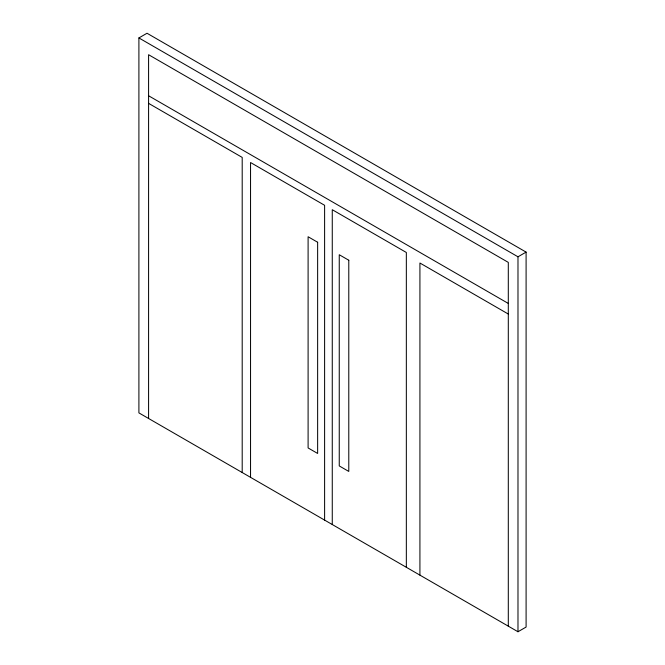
<?xml version="1.0" encoding="UTF-8"?>
<svg xmlns="http://www.w3.org/2000/svg" width="665" height="665" viewBox="0 0 665 665"><rect width="100%" height="100%" fill="white"/><g stroke="black" fill="none" stroke-linecap="round" stroke-linejoin="round"><path stroke-width="1" d="M138.902 37.938L147.015 33.25L526.098 252.11L526.098 627.062L517.985 631.75L138.902 412.89L138.902 37.938L517.985 256.798L526.098 252.11M148.586 95.76L508.301 303.44M148.586 103.358L242.201 157.406L242.201 472.524M508.301 314.038L419.923 263.016L419.923 575.134M517.985 256.798L517.985 631.75M508.301 626.156L508.301 262.384L148.586 54.713L148.586 418.476M406.34 567.295L406.34 252.476L332.267 209.708L332.267 524.527M324.611 520.113L324.611 205.294L250.547 162.526L250.547 477.345M317.637 242.251L308.103 236.748L308.103 447.952L317.637 453.455L317.637 242.251M348.784 260.239L339.25 254.737L339.25 465.932L348.784 471.435L348.784 260.239"/></g></svg>
